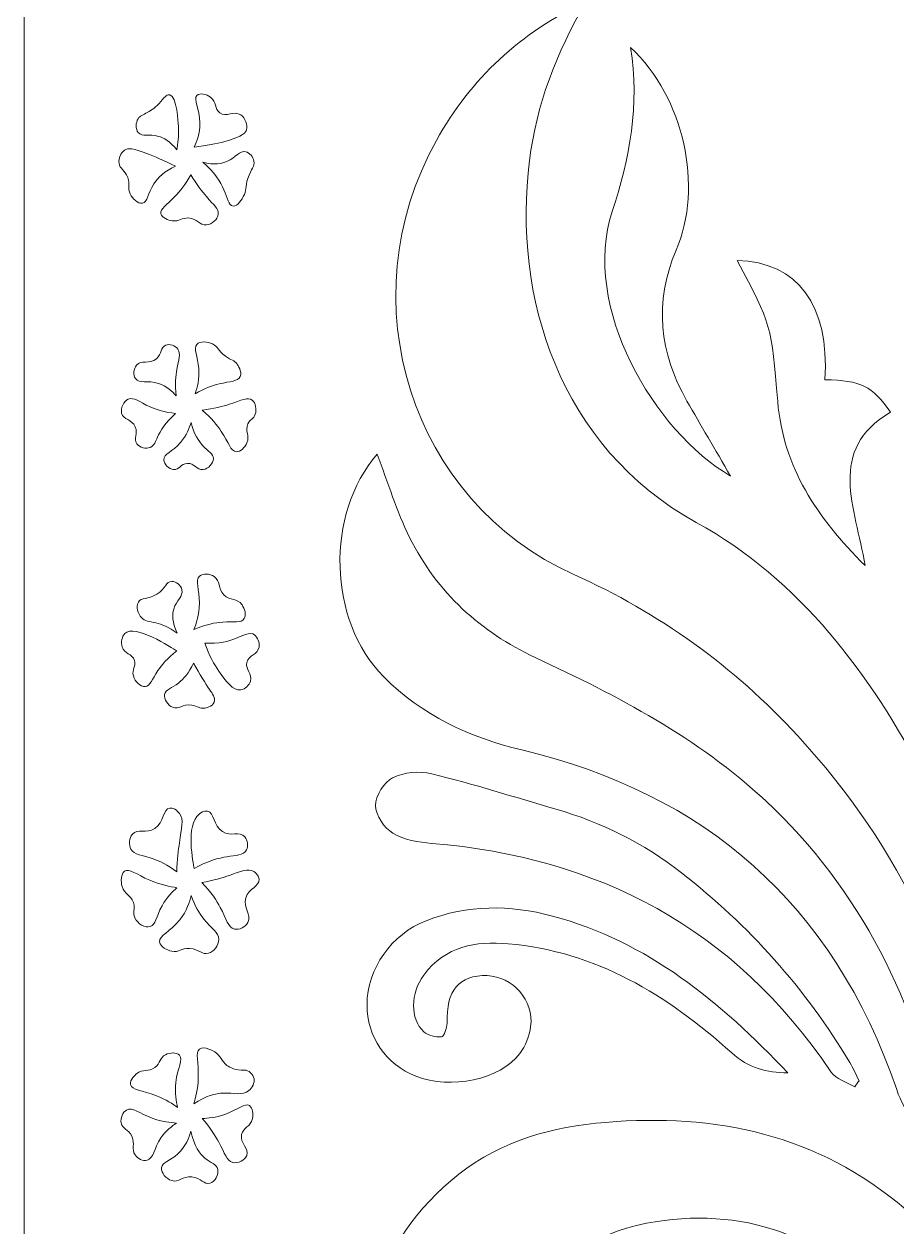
# Model space of a CAD drawing. Header units: inches. Extents: x 195 to 1095, y -2045 to -167.
# Drawn here: x 195 to 675, y -1300 to -638 of the extents above; entities that cross this region are included whole.
import ezdxf

# ---------------------------------------------------------------- set-up
doc = ezdxf.new("R2010")
doc.units = ezdxf.units.IN
doc.header["$MEASUREMENT"] = 0
doc.layers.add('_U+0421_U+043B_U+043E_U+0439 1', color=7, linetype='Continuous')

msp = doc.modelspace()

# ---------------------------------------------------------------- linework, layer by layer
at = {"layer": '_U+0421_U+043B_U+043E_U+0439 1', "lineweight": 0}
for points, knots in [([(194.98, -166.59), (194.98, -792.81), (194.98, -1418.92), (194.98, -2044.85), (495.04, -2044.85), (795.1, -2044.85), (1094.98, -2044.85), (1094.98, -1418.47), (1094.98, -792.48), (1094.98, -166.59), (794.85, -166.59), (494.92, -166.59), (194.98, -166.59)], [0, 0, 0, 0, 1, 1, 1, 2, 2, 2, 3, 3, 3, 4, 4, 4, 4]), ([(421.83, -702.52), (440.58, -668.78), (468.33, -642.64), (504.24, -626.25), (487.52, -654.79), (476.99, -682.94), (473.09, -713.51), (463.58, -788.27), (489.49, -870.96), (564.84, -912.64), (622.15, -944.34), (660.54, -995.72), (691.12, -1054.01), (714.33, -1098.26), (733.38, -1144.18), (734.94, -1195.54), (735.66, -1218.81), (733.49, -1242.17), (732.63, -1265.48), (730.91, -1266.03), (729.19, -1266.57), (727.47, -1267.11), (724.1, -1261.45), (718.09, -1255.95), (717.76, -1250.11), (712.87, -1163.45), (677.29, -1091.71), (620.71, -1030.08), (585.52, -991.74), (544.28, -962.29), (497.55, -941.31), (407.69, -900.96), (372.74, -790.84), (421.83, -702.52)], [0, 0, 0, 0, 1, 1, 1, 2, 2, 2, 3, 3, 3, 4, 4, 4, 5, 5, 5, 6, 6, 6, 7, 7, 7, 8, 8, 8, 9, 9, 9, 10, 10, 10, 11, 11, 11, 11]), ([(518.64, -741.52), (528.31, -712.35), (533.69, -683.03), (528.72, -651.33), (558.19, -679.07), (568.79, -727.79), (553.8, -762.89), (541.53, -791.64), (544.54, -819.25), (559.73, -845.85), (567.3, -859.09), (575.04, -872.23), (583.71, -887.16), (541.48, -862.45), (501.29, -793.8), (518.64, -741.52)], [0, 0, 0, 0, 1, 1, 1, 2, 2, 2, 3, 3, 3, 4, 4, 4, 5, 5, 5, 5]), ([(257.69, -690.56), (258.78, -688.77), (260.31, -688.54), (263.01, -687.03), (264.92, -685.97), (267.55, -684.2), (270.33, -681.16), (272.61, -677.82), (274.12, -677.26), (275.1, -677.45), (279.16, -678.22), (279.8, -692.62), (279.89, -694.67), (280.13, -700.07), (279.62, -704.58), (279.09, -707.75), (275.42, -702.95), (271.79, -701.04), (268.92, -700.24), (263.7, -698.8), (259.95, -700.79), (257.82, -698.13), (256.23, -696.15), (256.4, -692.68), (257.69, -690.56)], [0, 0, 0, 0, 1, 1, 1, 2, 2, 2, 3, 3, 3, 4, 4, 4, 5, 5, 5, 6, 6, 6, 7, 7, 7, 8, 8, 8, 8]), ([(317.39, -696.68), (317.07, -697.78), (315.95, -700.2), (304.93, -703.18), (301.03, -704.23), (295.46, -705.47), (288.56, -706.12), (289.98, -703.24), (291.78, -698.61), (291.71, -692.9), (291.61, -684.98), (287.95, -679.91), (290.13, -677.75), (291.68, -676.22), (295.32, -677), (297.54, -678.66), (301.11, -681.31), (299.61, -685.16), (302.68, -687.34), (306.32, -689.94), (310.28, -685.82), (314.21, -688.5), (316.69, -690.19), (318.19, -693.93), (317.39, -696.68)], [0, 0, 0, 0, 1, 1, 1, 2, 2, 2, 3, 3, 3, 4, 4, 4, 5, 5, 5, 6, 6, 6, 7, 7, 7, 8, 8, 8, 8]), ([(250.17, -707.91), (252.28, -706.42), (255.03, -706.81), (262.45, -709.64), (266.62, -711.22), (272.05, -713.5), (278.3, -716.69), (272.22, -719.35), (268.61, -722.9), (266.39, -726.37), (263.06, -731.58), (262.98, -736.42), (260.08, -736.98), (257.62, -737.45), (254.74, -734.53), (253.45, -731.95), (251.72, -728.46), (253.56, -726.94), (252.04, -722.85), (250.42, -718.49), (247.65, -718.41), (247.26, -714.92), (246.98, -712.38), (248.11, -709.36), (250.17, -707.91)], [0, 0, 0, 0, 1, 1, 1, 2, 2, 2, 3, 3, 3, 4, 4, 4, 5, 5, 5, 6, 6, 6, 7, 7, 7, 8, 8, 8, 8]), ([(309.99, -738.66), (307.62, -738.35), (306.84, -734.05), (304.93, -729.6), (303.11, -725.36), (299.81, -719.92), (293.3, -714.5), (299.7, -716.19), (303.94, -715.22), (306.62, -714.04), (311.53, -711.88), (313.56, -707.97), (316.96, -708.76), (319.21, -709.29), (321.04, -711.62), (321.5, -713.88), (322.09, -716.83), (319.96, -717.84), (318.15, -723.43), (316.5, -728.53), (317.57, -729.82), (315.62, -733.42), (315.17, -734.24), (312.59, -738.99), (309.99, -738.66)], [0, 0, 0, 0, 1, 1, 1, 2, 2, 2, 3, 3, 3, 4, 4, 4, 5, 5, 5, 6, 6, 6, 7, 7, 7, 8, 8, 8, 8]), ([(286.7, -721.41), (289.88, -726.7), (292.98, -730.66), (295.37, -733.42), (299.52, -738.22), (302.19, -740.19), (301.84, -743.1), (301.49, -745.96), (298.37, -748.63), (295.37, -748.97), (291.39, -749.43), (290.46, -745.49), (285.52, -745.16), (281.54, -744.89), (280.6, -747.34), (276.52, -746.71), (274.4, -746.38), (270.8, -745.13), (270.33, -742.81), (269.8, -740.24), (273.46, -738.08), (277.92, -733.42), (280.71, -730.5), (283.82, -726.61), (286.7, -721.41)], [0, 0, 0, 0, 1, 1, 1, 2, 2, 2, 3, 3, 3, 4, 4, 4, 5, 5, 5, 6, 6, 6, 7, 7, 7, 8, 8, 8, 8]), ([(657.75, -936.36), (631.15, -909.97), (612.74, -882.35), (609.67, -846.19), (606.09, -804.08), (606.41, -804.05), (587.35, -768.54), (620.89, -769.36), (638.18, -793.25), (635.65, -834.12), (655.56, -834.61), (661.54, -837.45), (671.81, -851.97), (636.38, -872.66), (652.38, -904.23), (657.75, -936.36)], [0, 0, 0, 0, 1, 1, 1, 2, 2, 2, 3, 3, 3, 4, 4, 4, 5, 5, 5, 5]), ([(291.15, -827.94), (290.64, -821.04), (288, -817.08), (290.02, -814.73), (291.82, -812.64), (296.1, -813.22), (298.7, -814.45), (301.98, -815.99), (301.45, -818.01), (305.77, -821.19), (309.11, -823.64), (310.53, -823.25), (312.24, -825.59), (312.49, -825.93), (315.1, -829.59), (313.93, -832.34), (312.75, -835.14), (308.57, -834.92), (302.4, -836.45), (299.06, -837.28), (294.43, -838.8), (289.08, -841.82), (290.3, -838.5), (291.56, -833.66), (291.15, -827.94)], [0, 0, 0, 0, 1, 1, 1, 2, 2, 2, 3, 3, 3, 4, 4, 4, 5, 5, 5, 6, 6, 6, 7, 7, 7, 8, 8, 8, 8]), ([(272.94, -815.15), (275.14, -814.28), (278.2, -815.35), (279.61, -817.37), (281.38, -819.9), (279.96, -823.07), (279.05, -828.53), (278.5, -831.83), (278.02, -836.71), (278.59, -842.92), (276.71, -840.69), (273.54, -837.6), (268.92, -836.16), (262.86, -834.26), (258.28, -836.43), (256.26, -833.52), (254.91, -831.56), (255.26, -828.11), (256.83, -826.18), (259.45, -822.93), (263.88, -825.93), (267.8, -822.66), (271.01, -819.97), (269.99, -816.31), (272.94, -815.15)], [0, 0, 0, 0, 1, 1, 1, 2, 2, 2, 3, 3, 3, 4, 4, 4, 5, 5, 5, 6, 6, 6, 7, 7, 7, 8, 8, 8, 8]), ([(264.42, -849.08), (267.72, -850.51), (272.36, -852.07), (278.4, -852.73), (272.7, -857.6), (269.92, -862.28), (268.42, -865.77), (267.53, -867.85), (266.71, -870.41), (264.42, -871.39), (262.08, -872.38), (258.68, -871.54), (257.11, -869.33), (255.09, -866.5), (257.84, -863.88), (256.19, -860.06), (254.32, -855.72), (249.6, -856.35), (248.67, -852.6), (247.97, -849.8), (249.76, -846.03), (252.32, -844.88), (255.36, -843.51), (258.25, -846.39), (264.42, -849.08)], [0, 0, 0, 0, 1, 1, 1, 2, 2, 2, 3, 3, 3, 4, 4, 4, 5, 5, 5, 6, 6, 6, 7, 7, 7, 8, 8, 8, 8]), ([(322.18, -853.08), (321.29, -855.93), (319.41, -855.62), (318.15, -858.47), (316.4, -862.44), (319.25, -864.88), (317.61, -868.88), (316.62, -871.27), (314.16, -873.89), (311.78, -873.74), (308.65, -873.55), (307.49, -868.69), (303.52, -862.58), (301.34, -859.22), (298.04, -855.04), (292.94, -850.92), (299.34, -850.09), (304.44, -848.74), (308.02, -847.61), (314.72, -845.49), (318.21, -843.47), (320.58, -845.36), (322.55, -846.92), (322.97, -850.56), (322.18, -853.08)], [0, 0, 0, 0, 1, 1, 1, 2, 2, 2, 3, 3, 3, 4, 4, 4, 5, 5, 5, 6, 6, 6, 7, 7, 7, 8, 8, 8, 8]), ([(293.55, -883.54), (289.96, -884.01), (288.78, -879.98), (284.85, -880.17), (281.25, -880.35), (280.42, -883.83), (277.23, -883.51), (274.66, -883.25), (271.9, -880.65), (271.87, -878.17), (271.83, -874.91), (276.52, -873.84), (281.02, -868.74), (284.41, -864.91), (286.03, -860.68), (286.88, -857.65), (288.44, -864.1), (291.1, -868.04), (293.4, -870.51), (296.35, -873.68), (299.11, -874.85), (299.13, -877.51), (299.15, -880.17), (296.4, -883.16), (293.55, -883.54)], [0, 0, 0, 0, 1, 1, 1, 2, 2, 2, 3, 3, 3, 4, 4, 4, 5, 5, 5, 6, 6, 6, 7, 7, 7, 8, 8, 8, 8]), ([(407.14, -920.92), (422.37, -951.44), (446.11, -972.89), (476.23, -986.92), (521.48, -1008.01), (565.77, -1031.13), (603.09, -1065.86), (655.49, -1114.63), (685.58, -1176.83), (701.37, -1247.87), (685.73, -1243.99), (679.81, -1238.33), (675.13, -1224.67), (640.01, -1121.94), (569.21, -1061.71), (468.78, -1037.75), (439.92, -1030.87), (414.16, -1018.9), (392.77, -997.44), (362.18, -966.75), (360.72, -907.76), (389.27, -875.16), (395.26, -890.75), (399.95, -906.52), (407.14, -920.92)], [0, 0, 0, 0, 1, 1, 1, 2, 2, 2, 3, 3, 3, 4, 4, 4, 5, 5, 5, 6, 6, 6, 7, 7, 7, 8, 8, 8, 8]), ([(279.26, -973.58), (274.63, -970.24), (270.53, -968.72), (267.52, -967.97), (263.85, -967.04), (261.47, -967.17), (259.53, -965.01), (257.62, -962.88), (256.51, -959.06), (257.87, -956.55), (259.5, -953.57), (263.05, -955.36), (268.08, -952.11), (272.89, -949.01), (273.1, -945.13), (276.24, -945.07), (278.64, -945.02), (281.3, -947.25), (281.86, -949.76), (282.65, -953.3), (278.82, -955.32), (277.36, -960.33), (276.52, -963.23), (276.37, -967.5), (279.26, -973.58)], [0, 0, 0, 0, 1, 1, 1, 2, 2, 2, 3, 3, 3, 4, 4, 4, 5, 5, 5, 6, 6, 6, 7, 7, 7, 8, 8, 8, 8]), ([(291.58, -942.2), (293.46, -940.42), (297.24, -940.82), (299.59, -942.43), (303.16, -944.87), (301.39, -948.75), (304.93, -952.41), (308.47, -956.06), (312.1, -954.11), (314.9, -957.99), (316.41, -960.07), (317.44, -963.51), (316.16, -965.57), (314.58, -968.12), (310.32, -967.12), (304.35, -967.51), (300.34, -967.77), (294.89, -968.7), (288.44, -971.61), (289.74, -968.45), (291.39, -963.39), (291.43, -957.1), (291.47, -949.38), (289.07, -944.58), (291.58, -942.2)], [0, 0, 0, 0, 1, 1, 1, 2, 2, 2, 3, 3, 3, 4, 4, 4, 5, 5, 5, 6, 6, 6, 7, 7, 7, 8, 8, 8, 8]), ([(278.98, -983.35), (273.88, -987.18), (270.68, -991.09), (268.64, -994.09), (265.3, -999.02), (264.34, -1002.65), (261.61, -1002.9), (259.01, -1003.14), (256.02, -1000.18), (255.15, -997.1), (254.1, -993.39), (256.77, -991.8), (255.71, -988.53), (254.47, -984.71), (250.24, -985.04), (248.95, -981.18), (248.08, -978.57), (248.95, -975.27), (250.34, -973.81), (255.69, -968.16), (276.43, -981.67), (278.98, -983.35)], [0, 0, 0, 0, 1, 1, 1, 2, 2, 2, 3, 3, 3, 4, 4, 4, 5, 5, 5, 6, 6, 6, 7, 7, 7, 7]), ([(317.59, -989.69), (316.66, -993.72), (320.76, -995.9), (319.56, -999.96), (318.85, -1002.33), (316.62, -1004.41), (314.32, -1004.78), (309.87, -1005.5), (305.82, -999.71), (302.12, -994.39), (299.77, -991.04), (296.76, -985.97), (294.42, -979.02), (302.21, -979.56), (307.72, -978.05), (311.4, -976.48), (314.35, -975.22), (319.57, -972.45), (321.76, -974.47), (323.46, -976.03), (324.78, -978.69), (324.34, -981.18), (323.56, -985.55), (318.56, -985.49), (317.59, -989.69)], [0, 0, 0, 0, 1, 1, 1, 2, 2, 2, 3, 3, 3, 4, 4, 4, 5, 5, 5, 6, 6, 6, 7, 7, 7, 8, 8, 8, 8]), ([(299.58, -1011.46), (298.64, -1014.16), (294.59, -1014.79), (294.34, -1014.83), (291.37, -1015.26), (290.63, -1013.66), (287.21, -1013.17), (281.92, -1012.42), (280.28, -1015.75), (276.8, -1014.35), (274.09, -1013.25), (271.84, -1009.91), (272.3, -1007.3), (272.79, -1004.49), (276.17, -1004.01), (280.17, -1000.84), (282.69, -998.86), (285.73, -995.6), (288.15, -990), (291.75, -996.42), (294.83, -1001.21), (297.04, -1004.49), (298.65, -1006.88), (300.35, -1009.27), (299.58, -1011.46)], [0, 0, 0, 0, 1, 1, 1, 2, 2, 2, 3, 3, 3, 4, 4, 4, 5, 5, 5, 6, 6, 6, 7, 7, 7, 8, 8, 8, 8]), ([(419.4, -1089.19), (412.07, -1088.58), (404.09, -1087.3), (397.92, -1083.6), (393.25, -1080.8), (388.36, -1073.65), (388.35, -1068.42), (388.34, -1063.12), (393.11, -1055.39), (397.77, -1053.1), (403.97, -1050.05), (412.52, -1049.28), (419.3, -1050.95), (442.21, -1056.6), (464.78, -1063.74), (487.49, -1070.33), (512.63, -1077.62), (535.89, -1089.09), (556.79, -1105.42), (593.73, -1134.28), (624.87, -1168.81), (649.33, -1209.74), (651.25, -1212.95), (652.74, -1216.44), (654.43, -1219.8), (653.62, -1220.92), (652.82, -1222.03), (652.01, -1223.15), (647.58, -1220.46), (641.61, -1218.9), (638.94, -1214.92), (585.44, -1135.4), (510.66, -1096.84), (419.4, -1089.19)], [0, 0, 0, 0, 1, 1, 1, 2, 2, 2, 3, 3, 3, 4, 4, 4, 5, 5, 5, 6, 6, 6, 7, 7, 7, 8, 8, 8, 9, 9, 9, 10, 10, 10, 11, 11, 11, 11]), ([(254.58, -1084.21), (257.5, -1080.68), (262.11, -1084.2), (266.95, -1080.98), (272.19, -1077.5), (271.35, -1070.33), (275.21, -1069.75), (277.92, -1069.34), (280.31, -1072.56), (280.46, -1072.76), (283.01, -1076.29), (281.65, -1080.68), (280.46, -1088.91), (279.91, -1092.68), (279.27, -1098.13), (279.01, -1104.9), (273.9, -1100.9), (269.34, -1098.85), (266.11, -1097.72), (259.75, -1095.48), (255.57, -1095.75), (253.8, -1092.35), (252.54, -1089.94), (252.83, -1086.33), (254.58, -1084.21)], [0, 0, 0, 0, 1, 1, 1, 2, 2, 2, 3, 3, 3, 4, 4, 4, 5, 5, 5, 6, 6, 6, 7, 7, 7, 8, 8, 8, 8]), ([(291.44, -1073.03), (292.24, -1072.41), (293.93, -1071.12), (295.83, -1071.48), (299.9, -1072.26), (299.06, -1079.53), (304.09, -1082.74), (308.86, -1085.8), (313.52, -1082.18), (316.46, -1085.68), (318.06, -1087.58), (318.43, -1090.76), (317.33, -1092.84), (315.72, -1095.85), (311.39, -1095.79), (306.62, -1096.54), (302.2, -1097.24), (295.98, -1098.85), (288.63, -1102.98), (288.08, -1100.45), (283.58, -1079.06), (291.44, -1073.03)], [0, 0, 0, 0, 1, 1, 1, 2, 2, 2, 3, 3, 3, 4, 4, 4, 5, 5, 5, 6, 6, 6, 7, 7, 7, 7]), ([(250.25, -1104.54), (252.76, -1102.78), (256.72, -1106.3), (264.14, -1109.46), (270.02, -1111.96), (275.28, -1113.06), (279.11, -1113.6), (276.87, -1115.49), (273.58, -1118.71), (270.89, -1123.55), (267.48, -1129.7), (267.51, -1134), (264.42, -1135), (261.51, -1135.94), (257.48, -1133.4), (255.94, -1130.25), (254.41, -1127.14), (256.41, -1125.65), (255.14, -1121.79), (253.65, -1117.25), (250.28, -1117.42), (248.95, -1112.98), (248.11, -1110.19), (248.2, -1105.97), (250.25, -1104.54)], [0, 0, 0, 0, 1, 1, 1, 2, 2, 2, 3, 3, 3, 4, 4, 4, 5, 5, 5, 6, 6, 6, 7, 7, 7, 8, 8, 8, 8]), ([(317.03, -1119.15), (315.33, -1124.69), (320.41, -1128.3), (318.15, -1132.65), (316.79, -1135.27), (313.37, -1137), (310.72, -1136.36), (307.22, -1135.53), (306.38, -1130.88), (302.96, -1124.43), (301.09, -1120.91), (298.01, -1116), (292.86, -1110.77), (299.29, -1109.58), (304.41, -1108.06), (308.02, -1106.82), (314.27, -1104.68), (318.27, -1102.63), (321.5, -1104.71), (321.71, -1104.85), (324.13, -1106.45), (324.3, -1108.97), (324.59, -1113.04), (318.65, -1113.82), (317.03, -1119.15)], [0, 0, 0, 0, 1, 1, 1, 2, 2, 2, 3, 3, 3, 4, 4, 4, 5, 5, 5, 6, 6, 6, 7, 7, 7, 8, 8, 8, 8]), ([(286.08, -1147.03), (281.34, -1146.85), (280.31, -1149.36), (276.24, -1148.5), (273.71, -1147.97), (269.9, -1146.12), (269.56, -1143.45), (269.1, -1139.85), (275.35, -1137.98), (280.74, -1131.18), (284.53, -1126.39), (286.18, -1121.3), (286.98, -1117.95), (288.91, -1123.55), (291.46, -1127.74), (293.96, -1130.89), (298.38, -1136.45), (302.11, -1138.11), (302.12, -1142.04), (302.12, -1145.32), (299.47, -1148.8), (296.49, -1149.68), (292.92, -1150.73), (291.58, -1147.25), (286.08, -1147.03)], [0, 0, 0, 0, 1, 1, 1, 2, 2, 2, 3, 3, 3, 4, 4, 4, 5, 5, 5, 6, 6, 6, 7, 7, 7, 8, 8, 8, 8]), ([(414.91, -1192.81), (417.27, -1194.99), (421.48, -1195.78), (424.76, -1195.61), (425.93, -1195.54), (427.82, -1190.68), (427.73, -1188.06), (427.18, -1170.3), (434.48, -1161.42), (449.75, -1161.98), (463.94, -1162.49), (475.54, -1175.52), (473.73, -1190.01), (473.09, -1195.16), (470.86, -1200.72), (467.78, -1204.78), (456.78, -1219.25), (429.78, -1224.81), (410.58, -1217.29), (393.99, -1210.8), (383.61, -1195.63), (383.68, -1177.97), (383.75, -1158.16), (397.23, -1139.09), (416.22, -1131.73), (439.13, -1122.84), (462.15, -1122.91), (485.72, -1129.2), (538.02, -1143.15), (578.31, -1176.4), (615.21, -1215.46), (603.48, -1215.39), (593.66, -1212.82), (584.33, -1204.42), (548.89, -1172.5), (509.44, -1148.56), (461.38, -1144.48), (443.48, -1142.96), (426.86, -1145.59), (414.92, -1161.68), (407.58, -1171.56), (407.31, -1185.8), (414.91, -1192.81)], [0, 0, 0, 0, 1, 1, 1, 2, 2, 2, 3, 3, 3, 4, 4, 4, 5, 5, 5, 6, 6, 6, 7, 7, 7, 8, 8, 8, 9, 9, 9, 10, 10, 10, 11, 11, 11, 12, 12, 12, 13, 13, 13, 14, 14, 14, 14]), ([(279.49, -1234.43), (277.01, -1232.65), (273.06, -1230.12), (267.8, -1228.05), (259.95, -1224.98), (254.32, -1224.97), (253.62, -1221.89), (253.02, -1219.27), (256.42, -1216.36), (256.83, -1216.02), (260.47, -1212.97), (263.21, -1215.23), (266.95, -1212.5), (270.32, -1210.03), (269.49, -1207.19), (272.86, -1205.45), (275.18, -1204.26), (278.87, -1203.92), (280.46, -1205.74), (282.59, -1208.2), (279.39, -1212.77), (278.49, -1220.72), (277.83, -1226.47), (278.7, -1231.31), (279.49, -1234.43)], [0, 0, 0, 0, 1, 1, 1, 2, 2, 2, 3, 3, 3, 4, 4, 4, 5, 5, 5, 6, 6, 6, 7, 7, 7, 8, 8, 8, 8]), ([(318.71, -1225.12), (315.04, -1228.25), (310.61, -1226.34), (304.65, -1226.59), (300.54, -1226.75), (294.94, -1227.97), (288.31, -1232.53), (289.44, -1229.11), (290.67, -1224.25), (290.86, -1218.37), (291.16, -1209.6), (288.98, -1204.29), (291.55, -1202.37), (294.2, -1200.39), (299.56, -1203.78), (299.87, -1203.98), (303.46, -1206.32), (303.44, -1208.89), (306.62, -1211.32), (308.37, -1212.66), (311.28, -1214.1), (316.18, -1213.96), (318.72, -1213.89), (320.99, -1216.27), (321.53, -1218.66), (322.06, -1221.06), (320.4, -1223.68), (318.71, -1225.12)], [0, 0, 0, 0, 1, 1, 1, 2, 2, 2, 3, 3, 3, 4, 4, 4, 5, 5, 5, 6, 6, 6, 7, 7, 7, 8, 8, 8, 9, 9, 9, 9]), ([(251.43, -1235.9), (254.66, -1234.14), (258.24, -1237.69), (265.55, -1240.38), (270.86, -1242.34), (275.59, -1242.91), (278.92, -1243.06), (276.44, -1244.61), (273.09, -1247.16), (270.33, -1251.25), (266.21, -1257.34), (266.24, -1262.63), (262.73, -1263.57), (260.34, -1264.22), (257.48, -1262.53), (256.08, -1260.57), (253.77, -1257.34), (256.3, -1254.66), (254.29, -1250.36), (252.37, -1246.25), (249.01, -1246.49), (248.39, -1243.03), (247.93, -1240.47), (249.18, -1237.12), (251.43, -1235.9)], [0, 0, 0, 0, 1, 1, 1, 2, 2, 2, 3, 3, 3, 4, 4, 4, 5, 5, 5, 6, 6, 6, 7, 7, 7, 8, 8, 8, 8]), ([(314.65, -1249.39), (313.62, -1254.22), (319, -1257.09), (317.59, -1260.93), (316.59, -1263.66), (312.69, -1265.46), (309.78, -1264.7), (306.43, -1263.82), (305.49, -1259.82), (302.12, -1253.59), (300.29, -1250.22), (297.43, -1245.59), (293.01, -1240.5), (295.94, -1240.49), (300.42, -1240.15), (305.49, -1238.33), (312.72, -1235.73), (316.42, -1231.8), (319.02, -1233.5), (320.91, -1234.72), (321.19, -1238.25), (320.7, -1240.57), (319.71, -1245.29), (315.51, -1245.36), (314.65, -1249.39)], [0, 0, 0, 0, 1, 1, 1, 2, 2, 2, 3, 3, 3, 4, 4, 4, 5, 5, 5, 6, 6, 6, 7, 7, 7, 8, 8, 8, 8]), ([(700.74, -1690.94), (699.89, -1689.58), (699.04, -1688.22), (698.19, -1686.86), (717.53, -1650.95), (729.77, -1612.67), (734.16, -1571.77), (743.26, -1487.11), (724.15, -1410.24), (670.47, -1345.73), (636.03, -1304.35), (590.03, -1288.44), (537.39, -1298.17), (507.45, -1303.71), (485.76, -1321.75), (470.28, -1348.6), (467.54, -1353.35), (464.38, -1361.37), (461.07, -1361.57), (451.34, -1362.17), (440.06, -1362.27), (431.87, -1357.71), (409.81, -1345.47), (410.32, -1344.47), (385.37, -1347.45), (392.46, -1317.56), (407.42, -1293.76), (429.79, -1274.77), (453.02, -1255.05), (480.35, -1246.12), (509.55, -1243.2), (569.66, -1237.2), (626.31, -1246.97), (675.37, -1286.66), (712.84, -1316.97), (733.02, -1359.44), (746.07, -1405.3), (773.75, -1502.58), (757.03, -1594.76), (712.55, -1682.83), (710.63, -1686.64), (704.77, -1688.28), (700.74, -1690.94)], [0, 0, 0, 0, 1, 1, 1, 2, 2, 2, 3, 3, 3, 4, 4, 4, 5, 5, 5, 6, 6, 6, 7, 7, 7, 8, 8, 8, 9, 9, 9, 10, 10, 10, 11, 11, 11, 12, 12, 12, 13, 13, 13, 14, 14, 14, 14]), ([(297.33, -1276.2), (294.01, -1277.26), (292.49, -1273.12), (287.21, -1272.67), (282, -1272.24), (280.33, -1276), (276.24, -1274.73), (273.15, -1273.77), (270.29, -1270.45), (270.61, -1267.68), (270.98, -1264.54), (275.25, -1264.02), (279.61, -1260.05), (283.93, -1256.13), (285.85, -1251.08), (286.8, -1247.48), (288.44, -1256.01), (291.79, -1260.18), (294.52, -1262.4), (297.74, -1265.01), (300.92, -1265.61), (301.55, -1268.56), (302.17, -1271.44), (300.1, -1275.31), (297.33, -1276.2)], [0, 0, 0, 0, 1, 1, 1, 2, 2, 2, 3, 3, 3, 4, 4, 4, 5, 5, 5, 6, 6, 6, 7, 7, 7, 8, 8, 8, 8])]:
    msp.add_open_spline(points, degree=3, knots=knots, dxfattribs=at)

doc.saveas('drawing.dxf')
